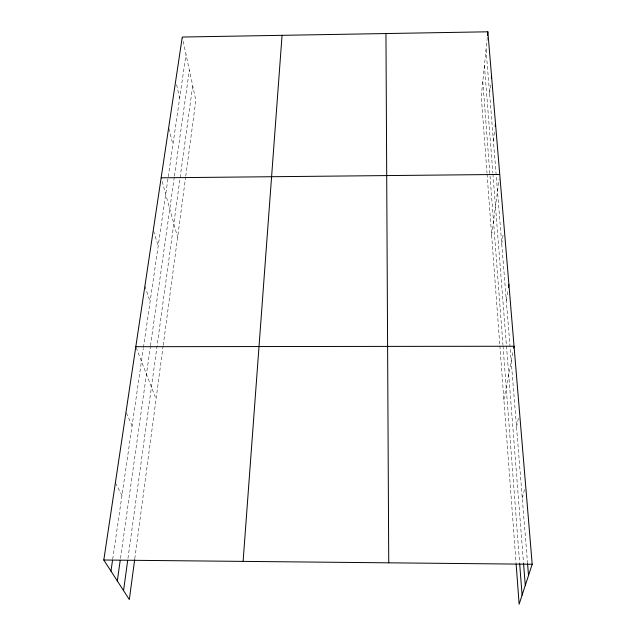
<?xml version="1.0" encoding="UTF-8"?>
<svg xmlns="http://www.w3.org/2000/svg" width="636" height="636" viewBox="0 0 636 636"><rect width="100%" height="100%" fill="white"/><g stroke="black" fill="none" stroke-linecap="round" stroke-linejoin="round"><path stroke-width="0.48" stroke-dasharray="3.18 2.39" d="M487.287 37.429L481.285 96.441L487.001 173.143M489.609 93.691L490.69 83.936M493.417 140.802L494.577 131.231M134.784 558.718L163.078 346.318M163.214 345.348L185.625 177.118M185.752 176.148L195.848 100.401L182.476 38.009M491.62 235.177L499.117 179.129M127.963 558.408L192.708 85.749M120.49 558.416L150.35 346.715M150.486 345.73L174.28 177.07M174.415 176.1L189.361 70.151M112.683 559.314L143.299 348.552M143.434 347.566L186.006 54.489M501.74 243.834L503.307 233.285M506.296 300.295L507.933 290.509M503.879 399.591L513.157 350.897M516.519 426.828L518.571 417.566M522.267 498.036L524.668 488.965M115.37 482.931L121.961 495.428M126.381 412.923L132.089 425.715M136.16 347.606L156.051 399.066M144.889 286.2L150.12 301.551M153.594 230.995L158.189 246.029M162.156 181.475L177.603 237.315M168.906 128.583L172.928 144.531M176.585 84.66L179.678 98.031M486.047 49.616L527.49 562.725M484.425 65.595L492.86 172.92M492.932 173.906L506.367 344.791M506.447 345.777L523.492 562.661M482.803 81.503L502.941 344.879M503.02 345.873L519.604 562.685M487.073 174.129L499.801 344.855M499.872 345.833L516.058 563.019"/><path stroke-width="0.95" d="M243.103 561.389L282.058 35.33M487.478 35.552L487.86 31.8L182.27 37.039L103.803 560.014L129.339 599.565L134.649 559.696M491.334 78.077L491.556 76.129M495.158 126.437L495.5 123.567M123.551 590.598L127.693 560.364M117.31 580.938L120.212 560.372M110.966 571.112L112.54 560.3M508.426 287.567L508.911 284.634M513.689 348.107L514.047 346.246L135.81 346.7M487.86 31.8L532.197 564.235L519.127 604.2L516.13 563.997M161.147 177.818L499.737 174.463M103.803 560.014L532.197 564.235M527.57 563.703L528.524 575.469M523.563 563.655L525.272 585.398M519.676 563.671L522.084 595.153M385.957 33.549L388.739 562.82"/></g></svg>
